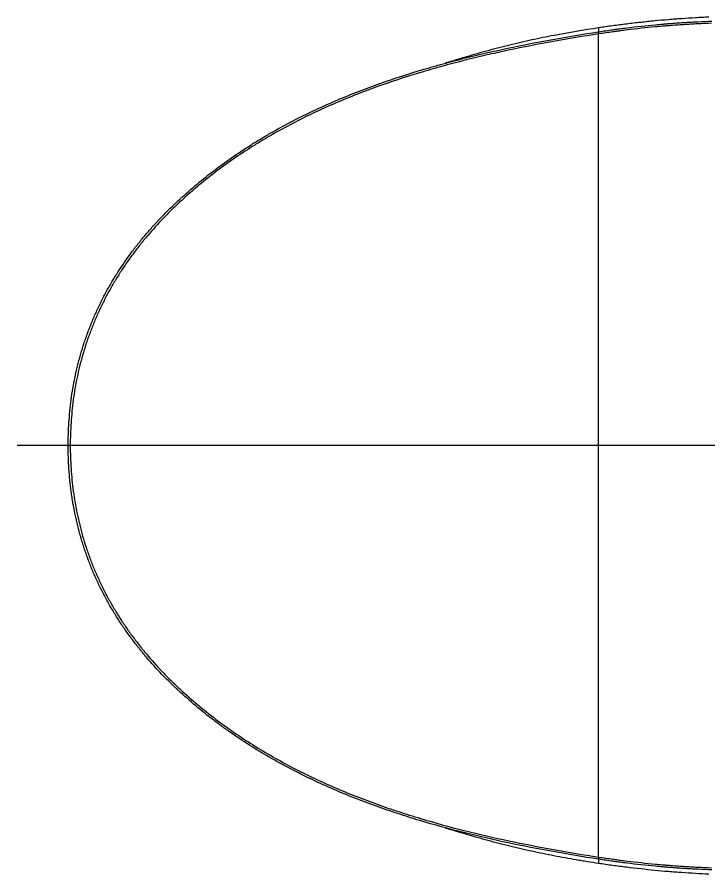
# Model space of a CAD drawing. Header units: millimetres. Extents: x -33000 to 294000, y 0 to 42408.
# Drawn here: x 105626.9 to 105945.5, y 14516.6 to 14911.3 of the extents above; entities that cross this region are included whole.
import ezdxf

# ---------------------------------------------------------------- set-up
doc = ezdxf.new("R2010")
doc.units = ezdxf.units.MM
doc.header["$LTSCALE"] = 50
doc.linetypes.add('DASHDOT', pattern=[22, 20, -1, 0, -1])
doc.layers.add('arch', color=8, linetype='Continuous')

msp = doc.modelspace()

# ---------------------------------------------------------------- linework, layer by layer
at = {"layer": 'arch', "linetype": 'DASHDOT'}
msp.add_line((106355, 14713.96), (105626.93, 14713.96), dxfattribs=at)
at = {"layer": 'arch', "linetype": 'Continuous'}
msp.add_ellipse((105651.41, 14713.96), major_axis=(1, 0), ratio=0.000004, start_param=2.932153, end_param=4.694936, dxfattribs=at)
for points, knots in [([(105920.6, 14909.52), (105918.44, 14909.31), (105916.27, 14909.09), (105911.95, 14908.61), (105909.79, 14908.36), (105905.48, 14907.83), (105903.32, 14907.55), (105899.01, 14906.97), (105896.86, 14906.66), (105894.71, 14906.34)], [0, 0, 0, 0, 0.25, 0.25, 0.5, 0.5, 0.75, 0.75, 1, 1, 1, 1]), ([(105894.71, 14904.53), (105896.89, 14904.86), (105899.06, 14905.18), (105901.78, 14905.56), (105902.33, 14905.64), (105903.42, 14905.78), (105905.05, 14906), (105906.68, 14906.21), (105912.13, 14906.88), (105916.48, 14907.36), (105921.93, 14907.87), (105923.02, 14907.97), (105924.65, 14908.11), (105925.2, 14908.15), (105926.28, 14908.24), (105927.92, 14908.38), (105929.55, 14908.5), (105931.72, 14908.65), (105932.81, 14908.73), (105936.06, 14908.93), (105938.23, 14909.06), (105942.56, 14909.27), (105944.72, 14909.37), (105946.88, 14909.46)], [0, 0, 0, 0, 0.125, 0.125, 0.15625, 0.15625, 0.1875, 0.25, 0.25, 0.5, 0.5, 0.5625, 0.5625, 0.59375, 0.59375, 0.625, 0.6875, 0.6875, 0.75, 0.75, 0.875, 0.875, 1, 1, 1, 1]), ([(105945.48, 14911.27), (105944.96, 14911.25), (105944.45, 14911.22), (105943.41, 14911.17), (105942.89, 14911.14), (105941.34, 14911.06), (105940.31, 14911), (105937.2, 14910.82), (105935.13, 14910.7), (105932.01, 14910.48), (105930.98, 14910.41), (105928.9, 14910.25), (105927.87, 14910.17), (105924.75, 14909.91), (105922.68, 14909.72), (105920.6, 14909.52)], [0, 0, 0, 0, 0.0625, 0.0625, 0.125, 0.125, 0.25, 0.25, 0.5, 0.5, 0.625, 0.625, 0.75, 0.75, 1, 1, 1, 1]), ([(105894.71, 14906.34), (105887.83, 14905.31), (105880.98, 14904.15), (105870.76, 14902.17), (105867.37, 14901.48), (105860.6, 14900), (105857.22, 14899.22), (105850.49, 14897.57), (105847.13, 14896.7), (105840.44, 14894.89), (105837.1, 14893.94), (105831.52, 14892.29), (105829.28, 14891.61), (105827.03, 14890.91)], [0, 0, 0, 0, 0.299558, 0.299558, 0.449337, 0.449337, 0.599116, 0.599116, 0.748895, 0.748895, 0.898674, 0.898674, 1, 1, 1, 1]), ([(105946.74, 14908.46), (105944.59, 14908.37), (105942.44, 14908.28), (105938.13, 14908.06), (105935.98, 14907.94), (105932.74, 14907.73), (105931.66, 14907.66), (105929.5, 14907.5), (105927.88, 14907.38), (105926.25, 14907.25), (105925.17, 14907.16), (105924.63, 14907.11), (105923, 14906.97), (105921.92, 14906.88), (105916.51, 14906.37), (105912.17, 14905.89), (105906.76, 14905.22), (105905.13, 14905.01), (105903.51, 14904.79), (105902.42, 14904.65), (105901.88, 14904.57), (105899.17, 14904.19), (105897.01, 14903.88), (105894.85, 14903.54)], [0, 0, 0, 0, 0.125, 0.125, 0.25, 0.25, 0.3125, 0.3125, 0.375, 0.40625, 0.40625, 0.4375, 0.4375, 0.5, 0.5, 0.75, 0.75, 0.8125, 0.84375, 0.84375, 0.875, 0.875, 1, 1, 1, 1]), ([(105650.43, 14713.96), (105650.43, 14715.73), (105650.49, 14719.28), (105650.75, 14724.57), (105651.18, 14729.83), (105651.58, 14733.32), (105652.05, 14736.79), (105652.58, 14740.26), (105653.55, 14745.43), (105654.32, 14748.85), (105655.16, 14752.27), (105655.61, 14753.97), (105656.58, 14757.36), (105657.09, 14759.05), (105657.92, 14761.58), (105658.2, 14762.42), (105658.56, 14763.47), (105658.64, 14763.68), (105658.78, 14764.1), (105658.86, 14764.31), (105659.08, 14764.94), (105659.23, 14765.36), (105660, 14767.44), (105661.29, 14770.75), (105662.69, 14773.98), (105664.15, 14777.19), (105665.66, 14780.36), (105668.1, 14785.03), (105670.71, 14789.6), (105672.55, 14792.58), (105675.4, 14797.02), (105677.4, 14799.91), (105680.56, 14804.17), (105681.64, 14805.57), (105683.01, 14807.31), (105683.29, 14807.65), (105683.71, 14808.17), (105683.85, 14808.35), (105684.13, 14808.69), (105684.27, 14808.86), (105684.98, 14809.72), (105685.55, 14810.4), (105687.27, 14812.44), (105688.44, 14813.78), (105689.93, 14815.43), (105690.52, 14816.08), (105691.73, 14817.39), (105692.64, 14818.36), (105694.49, 14820.28), (105695.74, 14821.55), (105697.63, 14823.42), (105698.27, 14824.04), (105699.23, 14824.96), (105699.55, 14825.27), (105700.2, 14825.88), (105700.52, 14826.18), (105703.44, 14828.91), (105706.09, 14831.26), (105711.49, 14835.83), (105714.24, 14838.04), (105719.84, 14842.34), (105722.69, 14844.42), (105728.48, 14848.45), (105731.42, 14850.41), (105735.91, 14853.25), (105737.42, 14854.18), (105739.69, 14855.55), (105740.83, 14856.23), (105741.98, 14856.91), (105742.75, 14857.35), (105743.13, 14857.57), (105746.59, 14859.57), (105749.7, 14861.27), (105755.96, 14864.55), (105759.12, 14866.13), (105765.48, 14869.16), (105768.69, 14870.62), (105775.14, 14873.43), (105778.39, 14874.78), (105784.94, 14877.38), (105788.23, 14878.62), (105798.17, 14882.22), (105804.87, 14884.43), (105813.33, 14886.99), (105815.03, 14887.49), (105817.16, 14888.11), (105817.58, 14888.23), (105818.43, 14888.47), (105818.86, 14888.6), (105820.14, 14888.96), (105820.99, 14889.2), (105825.26, 14890.37), (105828.68, 14891.28), (105832.97, 14892.36), (105833.83, 14892.58), (105835.55, 14893), (105836.41, 14893.21), (105838.99, 14893.84), (105840.71, 14894.25), (105845.89, 14895.44), (105849.34, 14896.21), (105859.72, 14898.42), (105866.67, 14899.77), (105880.6, 14902.27), (105887.58, 14903.43), (105894.58, 14904.51)], [0, 0, 0, 0, 0.015625, 0.03125, 0.046875, 0.0625, 0.0625, 0.078125, 0.09375, 0.109375, 0.109375, 0.125, 0.125, 0.140625, 0.140625, 0.148437, 0.148437, 0.150391, 0.150391, 0.152344, 0.152344, 0.15625, 0.15625, 0.171875, 0.1875, 0.1875, 0.203125, 0.21875, 0.234375, 0.25, 0.25, 0.28125, 0.28125, 0.296875, 0.296875, 0.300781, 0.300781, 0.302734, 0.302734, 0.304687, 0.304687, 0.3125, 0.3125, 0.328125, 0.328125, 0.332031, 0.335937, 0.34375, 0.34375, 0.359375, 0.359375, 0.367187, 0.367187, 0.371094, 0.371094, 0.375, 0.375, 0.40625, 0.40625, 0.4375, 0.4375, 0.46875, 0.46875, 0.5, 0.5, 0.515625, 0.515625, 0.523437, 0.527344, 0.527344, 0.53125, 0.53125, 0.5625, 0.5625, 0.59375, 0.59375, 0.625, 0.625, 0.65625, 0.65625, 0.6875, 0.6875, 0.75, 0.75, 0.765625, 0.765625, 0.769531, 0.769531, 0.773437, 0.773437, 0.78125, 0.78125, 0.8125, 0.8125, 0.820312, 0.820312, 0.828125, 0.828125, 0.84375, 0.84375, 0.875, 0.875, 0.9375, 0.9375, 1, 1, 1, 1]), ([(105894.71, 14903.52), (105880.78, 14901.37), (105866.91, 14898.92), (105849.7, 14895.27), (105846.26, 14894.51), (105839.4, 14892.92), (105835.98, 14892.1), (105829.15, 14890.37), (105825.75, 14889.48), (105821.5, 14888.3), (105820.23, 14887.95), (105818.95, 14887.59), (105818.1, 14887.35), (105817.68, 14887.22), (105815.56, 14886.61), (105813.87, 14886.11), (105805.44, 14883.57), (105798.76, 14881.37), (105788.86, 14877.8), (105785.57, 14876.56), (105779.05, 14873.98), (105775.81, 14872.64), (105769.38, 14869.85), (105766.18, 14868.4), (105759.84, 14865.38), (105756.7, 14863.81), (105750.45, 14860.55), (105747.36, 14858.86), (105743.91, 14856.88), (105743.53, 14856.66), (105742.76, 14856.22), (105741.62, 14855.55), (105738.96, 14853.97), (105736.7, 14852.58), (105732.23, 14849.76), (105729.3, 14847.82), (105723.52, 14843.81), (105720.68, 14841.74), (105715.09, 14837.47), (105712.35, 14835.26), (105706.97, 14830.72), (105704.32, 14828.39), (105701.41, 14825.67), (105701.09, 14825.37), (105700.45, 14824.77), (105700.13, 14824.46), (105699.17, 14823.54), (105698.53, 14822.93), (105696.64, 14821.07), (105695.39, 14819.81), (105691.72, 14815.99), (105689.34, 14813.37), (105686.48, 14810), (105685.77, 14809.15), (105685.07, 14808.3), (105684.79, 14807.95), (105684.65, 14807.78), (105684.23, 14807.27), (105682.84, 14805.54), (105680.42, 14802.4), (105677.34, 14798.12), (105675.39, 14795.21), (105673.5, 14792.27), (105671.65, 14789.29), (105669.05, 14784.74), (105666.61, 14780.1), (105665.1, 14776.94), (105663.64, 14773.75), (105662.24, 14770.53), (105660.96, 14767.24), (105660.19, 14765.16), (105660.04, 14764.75), (105659.82, 14764.12), (105659.74, 14763.91), (105659.59, 14763.5), (105659.23, 14762.45), (105658.87, 14761.4), (105658.05, 14758.88), (105657.53, 14757.2), (105656.57, 14753.82), (105656.12, 14752.12), (105655.28, 14748.72), (105654.51, 14745.31), (105653.53, 14740.16), (105653.01, 14736.71), (105652.54, 14733.24), (105652.14, 14729.77), (105651.71, 14724.53), (105651.45, 14719.26), (105651.39, 14715.73), (105651.39, 14713.96)], [0, 0, 0, 0, 0.125, 0.125, 0.15625, 0.15625, 0.1875, 0.1875, 0.21875, 0.21875, 0.226563, 0.230469, 0.230469, 0.234375, 0.234375, 0.25, 0.25, 0.3125, 0.3125, 0.34375, 0.34375, 0.375, 0.375, 0.40625, 0.40625, 0.4375, 0.4375, 0.46875, 0.46875, 0.472656, 0.472656, 0.476563, 0.484375, 0.5, 0.5, 0.53125, 0.53125, 0.5625, 0.5625, 0.59375, 0.59375, 0.625, 0.625, 0.628906, 0.628906, 0.632813, 0.632813, 0.640625, 0.640625, 0.65625, 0.65625, 0.6875, 0.6875, 0.695313, 0.697266, 0.697266, 0.699219, 0.699219, 0.703125, 0.71875, 0.734375, 0.75, 0.75, 0.765625, 0.78125, 0.796875, 0.8125, 0.8125, 0.828125, 0.84375, 0.84375, 0.847656, 0.847656, 0.849609, 0.849609, 0.851563, 0.859375, 0.859375, 0.875, 0.875, 0.890625, 0.890625, 0.90625, 0.921875, 0.9375, 0.9375, 0.953125, 0.96875, 0.984375, 1, 1, 1, 1]), ([(105894.71, 14903.52), (105894.7, 14903.58), (105894.69, 14903.65), (105894.68, 14903.77), (105894.67, 14903.83), (105894.65, 14903.94), (105894.64, 14904), (105894.63, 14904.11), (105894.62, 14904.15), (105894.61, 14904.25), (105894.6, 14904.29), (105894.59, 14904.36), (105894.59, 14904.39), (105894.58, 14904.44), (105894.58, 14904.46), (105894.58, 14904.49), (105894.58, 14904.5), (105894.58, 14904.51)], [0, 0, 0, 0, 0.125, 0.125, 0.25, 0.25, 0.375, 0.375, 0.5, 0.5, 0.625, 0.625, 0.75, 0.75, 0.875, 0.875, 1, 1, 1, 1]), ([(105894.85, 14903.54), (105894.84, 14903.6), (105894.83, 14903.67), (105894.81, 14903.79), (105894.8, 14903.85), (105894.78, 14903.97), (105894.78, 14904.02), (105894.76, 14904.13), (105894.75, 14904.18), (105894.74, 14904.27), (105894.74, 14904.31), (105894.73, 14904.38), (105894.72, 14904.41), (105894.72, 14904.46), (105894.71, 14904.49), (105894.71, 14904.52), (105894.71, 14904.52), (105894.71, 14904.53)], [0, 0, 0, 0, 0.125, 0.125, 0.25, 0.25, 0.375, 0.375, 0.5, 0.5, 0.625, 0.625, 0.75, 0.75, 0.875, 0.875, 1, 1, 1, 1]), ([(105894.58, 14523.41), (105887.61, 14524.48), (105880.66, 14525.63), (105866.82, 14528.12), (105859.92, 14529.46), (105846.2, 14532.37), (105839.37, 14533.94), (105825.79, 14537.36), (105819.03, 14539.21), (105808.97, 14542.23), (105805.63, 14543.28), (105798.98, 14545.47), (105795.66, 14546.61), (105789.05, 14548.98), (105785.77, 14550.22), (105779.22, 14552.8), (105775.96, 14554.14), (105769.47, 14556.94), (105766.24, 14558.4), (105762.63, 14560.11), (105762.23, 14560.3), (105761.43, 14560.69), (105761.03, 14560.88), (105759.83, 14561.46), (105759.03, 14561.85), (105756.65, 14563.04), (105755.06, 14563.84), (105753.09, 14564.87), (105752.7, 14565.07), (105751.91, 14565.49), (105751.52, 14565.7), (105750.34, 14566.32), (105748, 14567.59), (105745.67, 14568.89), (105741.05, 14571.53), (105738.01, 14573.35), (105732.01, 14577.13), (105729.05, 14579.08), (105724.67, 14582.11), (105723.22, 14583.14), (105721.42, 14584.44), (105721.06, 14584.71), (105720.35, 14585.23), (105719.99, 14585.5), (105718.92, 14586.29), (105715.37, 14588.97), (105711.91, 14591.74), (105706.48, 14596.31), (105703.82, 14598.66), (105700.89, 14601.39), (105700.57, 14601.69), (105699.92, 14602.3), (105699.6, 14602.61), (105698.63, 14603.53), (105697.99, 14604.14), (105696.09, 14606.01), (105694.84, 14607.27), (105691.15, 14611.11), (105688.76, 14613.74), (105685.88, 14617.12), (105685.02, 14618.14), (105684.18, 14619.17), (105683.62, 14619.86), (105683.34, 14620.2), (105681.95, 14621.94), (105679.78, 14624.74), (105676.68, 14629.04), (105674.72, 14631.96), (105672.81, 14634.91), (105671.89, 14636.4), (105670.09, 14639.41), (105668.34, 14642.46), (105665.88, 14647.12), (105664.36, 14650.28), (105662.89, 14653.49), (105662.18, 14655.1), (105660.82, 14658.37), (105660.18, 14660.02), (105659.4, 14662.1), (105659.25, 14662.52), (105658.95, 14663.36), (105658.8, 14663.78), (105658.36, 14665.04), (105657.93, 14666.3), (105657.51, 14667.57), (105657.24, 14668.42), (105657.11, 14668.85), (105656.71, 14670.12), (105656.46, 14670.97), (105655.72, 14673.54), (105655.26, 14675.26), (105654.41, 14678.71), (105653.61, 14682.17), (105652.95, 14685.67), (105652.61, 14687.64), (105652.57, 14687.86), (105652.5, 14688.3), (105652.46, 14688.52), (105652.36, 14689.18), (105652.15, 14690.5), (105651.7, 14693.58), (105651.19, 14697.99), (105650.75, 14703.3), (105650.49, 14708.62), (105650.43, 14712.18), (105650.43, 14713.96)], [0, 0, 0, 0, 0.0625, 0.0625, 0.125, 0.125, 0.1875, 0.1875, 0.25, 0.25, 0.28125, 0.28125, 0.3125, 0.3125, 0.34375, 0.34375, 0.375, 0.375, 0.40625, 0.40625, 0.410156, 0.410156, 0.414063, 0.414063, 0.421875, 0.421875, 0.4375, 0.4375, 0.441406, 0.441406, 0.445313, 0.445313, 0.453125, 0.46875, 0.46875, 0.5, 0.5, 0.53125, 0.53125, 0.546875, 0.546875, 0.550781, 0.550781, 0.554688, 0.554688, 0.5625, 0.59375, 0.59375, 0.625, 0.625, 0.628906, 0.628906, 0.632813, 0.632813, 0.640625, 0.640625, 0.65625, 0.65625, 0.6875, 0.6875, 0.695313, 0.699219, 0.699219, 0.703125, 0.703125, 0.71875, 0.734375, 0.75, 0.75, 0.765625, 0.765625, 0.78125, 0.796875, 0.8125, 0.8125, 0.828125, 0.828125, 0.84375, 0.84375, 0.847656, 0.847656, 0.851563, 0.851563, 0.859375, 0.863281, 0.863281, 0.867188, 0.867188, 0.875, 0.875, 0.890625, 0.890625, 0.90625, 0.921875, 0.921875, 0.923828, 0.923828, 0.925781, 0.925781, 0.929688, 0.9375, 0.953125, 0.96875, 0.984375, 1, 1, 1, 1]), ([(105651.39, 14713.96), (105651.39, 14712.18), (105651.45, 14708.63), (105651.71, 14703.34), (105652.14, 14698.08), (105652.55, 14694.59), (105653.02, 14691.11), (105653.55, 14687.64), (105654.53, 14682.47), (105655.7, 14677.34), (105656.61, 14673.93), (105657.59, 14670.54), (105658.11, 14668.85), (105658.94, 14666.32), (105659.22, 14665.48), (105659.59, 14664.43), (105659.66, 14664.22), (105659.81, 14663.8), (105659.89, 14663.59), (105660.11, 14662.96), (105660.27, 14662.54), (105661.04, 14660.46), (105661.69, 14658.81), (105663.04, 14655.54), (105663.75, 14653.93), (105665.22, 14650.73), (105666.74, 14647.56), (105669.2, 14642.9), (105670.95, 14639.86), (105672.75, 14636.85), (105673.68, 14635.36), (105675.59, 14632.41), (105677.55, 14629.49), (105680.66, 14625.2), (105682.83, 14622.4), (105684.08, 14620.84), (105684.22, 14620.66), (105684.5, 14620.32), (105684.64, 14620.14), (105685.06, 14619.63), (105685.91, 14618.6), (105686.76, 14617.58), (105689.65, 14614.2), (105692.04, 14611.58), (105695.74, 14607.75), (105696.99, 14606.49), (105698.58, 14604.94), (105699.06, 14604.48), (105699.54, 14604.01), (105699.86, 14603.71), (105700.02, 14603.55), (105700.83, 14602.79), (105701.48, 14602.18), (105704.73, 14599.16), (105707.38, 14596.83), (105712.79, 14592.3), (105715.53, 14590.1), (105721.13, 14585.85), (105723.97, 14583.79), (105729.74, 14579.8), (105732.67, 14577.87), (105738.61, 14574.14), (105741.63, 14572.33), (105747.74, 14568.84), (105750.83, 14567.16), (105755.53, 14564.71), (105757.9, 14563.51), (105760.48, 14562.24), (105761.48, 14561.76), (105761.88, 14561.57), (105762.08, 14561.47), (105762.68, 14561.19), (105766.28, 14559.47), (105769.9, 14557.84), (105776.37, 14555.04), (105779.62, 14553.71), (105786.16, 14551.13), (105789.44, 14549.9), (105796.03, 14547.53), (105799.34, 14546.4), (105805.98, 14544.22), (105809.31, 14543.17), (105819.35, 14540.16), (105826.08, 14538.31), (105839.63, 14534.9), (105846.45, 14533.33), (105860.14, 14530.43), (105867.02, 14529.1), (105880.83, 14526.61), (105887.76, 14525.47), (105894.71, 14524.39)], [0, 0, 0, 0, 0.015625, 0.03125, 0.046875, 0.0625, 0.0625, 0.078125, 0.09375, 0.109375, 0.125, 0.125, 0.140625, 0.140625, 0.148438, 0.148438, 0.150391, 0.150391, 0.152344, 0.152344, 0.15625, 0.15625, 0.171875, 0.171875, 0.1875, 0.1875, 0.203125, 0.21875, 0.234375, 0.234375, 0.25, 0.25, 0.265625, 0.28125, 0.296875, 0.296875, 0.298828, 0.298828, 0.300781, 0.300781, 0.304688, 0.3125, 0.3125, 0.34375, 0.34375, 0.359375, 0.359375, 0.363281, 0.365234, 0.365234, 0.367188, 0.367188, 0.375, 0.375, 0.40625, 0.40625, 0.4375, 0.4375, 0.46875, 0.46875, 0.5, 0.5, 0.53125, 0.53125, 0.5625, 0.5625, 0.578125, 0.585938, 0.587891, 0.587891, 0.589844, 0.589844, 0.59375, 0.625, 0.625, 0.65625, 0.65625, 0.6875, 0.6875, 0.71875, 0.71875, 0.75, 0.75, 0.8125, 0.8125, 0.875, 0.875, 0.9375, 0.9375, 1, 1, 1, 1]), ([(105827.04, 14537.01), (105827.58, 14536.84), (105828.96, 14536.41), (105830.34, 14535.99), (105832.01, 14535.48), (105832.84, 14535.23), (105837.01, 14534), (105840.35, 14533.05), (105847.06, 14531.23), (105850.42, 14530.36), (105857.17, 14528.71), (105860.55, 14527.93), (105867.33, 14526.45), (105870.74, 14525.75), (105877.56, 14524.43), (105880.98, 14523.81), (105885.27, 14523.08), (105886.12, 14522.93), (105887.84, 14522.65), (105890.41, 14522.23), (105892.99, 14521.84), (105894.71, 14521.58)], [0, 0, 0, 0, 0.024756, 0.062266, 0.062266, 0.099775, 0.099775, 0.249812, 0.249812, 0.39985, 0.39985, 0.549887, 0.549887, 0.699925, 0.699925, 0.849962, 0.849962, 0.887472, 0.887472, 0.924981, 1, 1, 1, 1]), ([(105894.71, 14524.39), (105894.7, 14524.33), (105894.69, 14524.27), (105894.68, 14524.15), (105894.67, 14524.09), (105894.65, 14523.97), (105894.64, 14523.91), (105894.63, 14523.81), (105894.62, 14523.76), (105894.61, 14523.67), (105894.6, 14523.63), (105894.59, 14523.55), (105894.59, 14523.52), (105894.58, 14523.47), (105894.58, 14523.45), (105894.58, 14523.42), (105894.58, 14523.41), (105894.58, 14523.41)], [0, 0, 0, 0, 0.125, 0.125, 0.25, 0.25, 0.375, 0.375, 0.5, 0.5, 0.625, 0.625, 0.75, 0.75, 0.875, 0.875, 1, 1, 1, 1]), ([(105894.85, 14524.37), (105894.84, 14524.31), (105894.83, 14524.25), (105894.81, 14524.13), (105894.8, 14524.07), (105894.78, 14523.95), (105894.78, 14523.89), (105894.76, 14523.79), (105894.75, 14523.74), (105894.74, 14523.65), (105894.74, 14523.61), (105894.73, 14523.53), (105894.72, 14523.5), (105894.72, 14523.45), (105894.71, 14523.43), (105894.71, 14523.4), (105894.71, 14523.39), (105894.71, 14523.39)], [0, 0, 0, 0, 0.125, 0.125, 0.25, 0.25, 0.375, 0.375, 0.5, 0.5, 0.625, 0.625, 0.75, 0.75, 0.875, 0.875, 1, 1, 1, 1]), ([(105946.88, 14518.46), (105944.72, 14518.54), (105942.56, 14518.64), (105938.23, 14518.86), (105936.06, 14518.98), (105932.8, 14519.19), (105931.72, 14519.26), (105929.55, 14519.42), (105927.92, 14519.54), (105926.28, 14519.67), (105925.19, 14519.76), (105924.65, 14519.81), (105923.02, 14519.95), (105921.93, 14520.04), (105916.48, 14520.56), (105912.13, 14521.03), (105906.68, 14521.71), (105905.05, 14521.91), (105903.42, 14522.13), (105902.33, 14522.28), (105901.78, 14522.35), (105899.06, 14522.73), (105896.89, 14523.05), (105894.71, 14523.39)], [0, 0, 0, 0, 0.125, 0.125, 0.25, 0.25, 0.3125, 0.3125, 0.375, 0.40625, 0.40625, 0.4375, 0.4375, 0.5, 0.5, 0.75, 0.75, 0.8125, 0.84375, 0.84375, 0.875, 0.875, 1, 1, 1, 1]), ([(105894.85, 14524.37), (105897.01, 14524.04), (105899.17, 14523.72), (105901.88, 14523.34), (105902.42, 14523.27), (105903.51, 14523.12), (105905.13, 14522.9), (105906.76, 14522.7), (105912.17, 14522.02), (105916.5, 14521.55), (105921.92, 14521.04), (105923, 14520.94), (105924.63, 14520.8), (105925.17, 14520.75), (105926.25, 14520.66), (105927.88, 14520.53), (105929.5, 14520.41), (105931.66, 14520.26), (105932.74, 14520.18), (105935.98, 14519.98), (105938.13, 14519.86), (105942.44, 14519.64), (105944.59, 14519.54), (105946.74, 14519.46)], [0, 0, 0, 0, 0.125, 0.125, 0.15625, 0.15625, 0.1875, 0.25, 0.25, 0.5, 0.5, 0.5625, 0.5625, 0.59375, 0.59375, 0.625, 0.6875, 0.6875, 0.75, 0.75, 0.875, 0.875, 1, 1, 1, 1]), ([(105894.71, 14521.58), (105896.86, 14521.26), (105899.01, 14520.95), (105903.32, 14520.36), (105905.48, 14520.08), (105911.95, 14519.29), (105916.27, 14518.81), (105920.6, 14518.39)], [0, 0, 0, 0, 0.25, 0.25, 0.5, 0.5, 1, 1, 1, 1]), ([(105920.6, 14518.39), (105922.68, 14518.19), (105924.75, 14518), (105927.87, 14517.75), (105928.9, 14517.66), (105930.98, 14517.51), (105932.02, 14517.43), (105935.13, 14517.22), (105937.2, 14517.09), (105941.34, 14516.85), (105943.41, 14516.75), (105945.48, 14516.64)], [0, 0, 0, 0, 0.25, 0.25, 0.375, 0.375, 0.5, 0.5, 0.75, 0.75, 1, 1, 1, 1])]:
    msp.add_open_spline(points, degree=3, knots=knots, dxfattribs=at)
for points, degree in [([(105894.71, 14906.34), (105894.71, 14905.74), (105894.71, 14905.13), (105894.71, 14904.53)], 3), ([(105894.58, 14904.51), (105894.62, 14904.51), (105894.67, 14904.52), (105894.71, 14904.53)], 3), ([(105894.85, 14903.54), (105894.8, 14903.53), (105894.76, 14903.53), (105894.71, 14903.52)], 3), ([(105894.71, 14713.96), (105894.71, 14903.52)], 1), ([(105827.04, 14890.91), (105825.54, 14890.44), (105824.01, 14890.02)], 2), ([(105894.71, 14524.39), (105894.71, 14713.96)], 1), ([(105824.01, 14537.89), (105825.54, 14537.47), (105827.04, 14537.01)], 2), ([(105894.71, 14523.39), (105894.67, 14523.39), (105894.62, 14523.4), (105894.58, 14523.41)], 3), ([(105894.71, 14524.39), (105894.76, 14524.39), (105894.8, 14524.38), (105894.85, 14524.37)], 3), ([(105894.71, 14523.39), (105894.71, 14522.78), (105894.71, 14522.18), (105894.71, 14521.58)], 3)]:
    msp.add_open_spline(points, degree=degree, dxfattribs=at)

doc.saveas('drawing.dxf')
